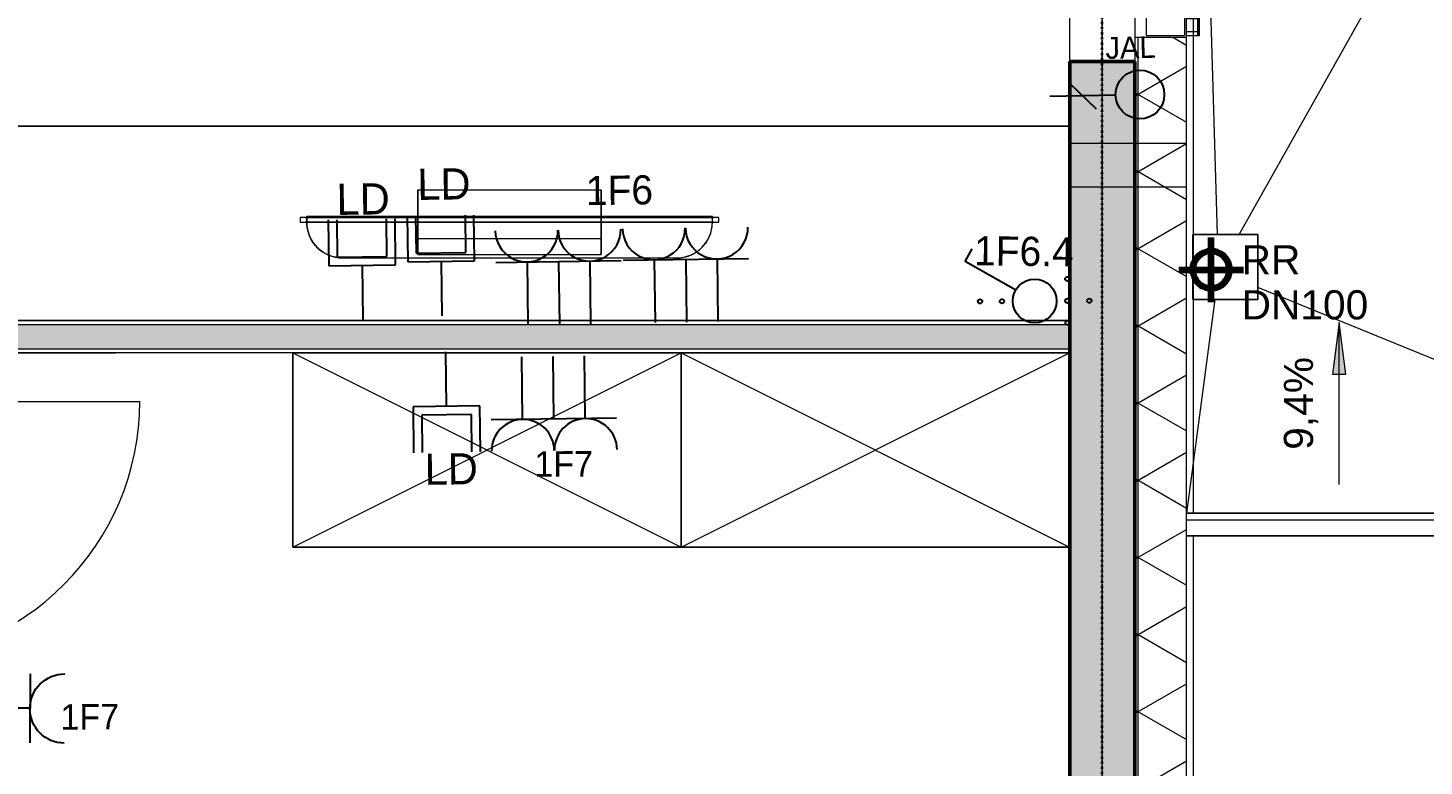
# Model space of a CAD drawing. Header units: metres. Extents: x -17679 to 22565, y -12299 to 33430.
# Drawn here: x 8795 to 13109, y 15651 to 17930 of the extents above; entities that cross this region are included whole.
import ezdxf
from ezdxf.enums import TextEntityAlignment as Align

# ---------------------------------------------------------------- set-up
doc = ezdxf.new("R2010")
doc.units = ezdxf.units.M
doc.linetypes.add('Strich Punkt Mittel', pattern=[0.015875, 0.00635, -0.004763, 0, -0.004763])
doc.linetypes.add('Verdeckt', pattern=[0.003, 0.002, -0.001])
doc.layers.get('0').update_dxf_attribs({"color": 252})
for name, color, linetype, lineweight in [('A-DETL-GENF_', 92, 'Continuous', 13), ('A-DETL-MBND', 5, 'Continuous', 5), ('A-FLOR-HRAL', 11, 'Continuous', 5), ('A_Decken', 8, 'Continuous', 13), ('A_Durchbruch', 7, 'Verdeckt', 5), ('A_Gelaender', 7, 'Continuous', 13), ('A_Moebel', 6, 'Continuous', 13), ('A_Raeume', 7, 'Continuous', 13), ('A_Raeume_', 7, 'Continuous', 5), ('A_Raster_', 1, 'Continuous', 9), ('A_Tueren', 31, 'Continuous', 13), ('A_Waende', 7, 'Continuous', 13), ('G-ANNO-DIMS_', 111, 'Continuous', 9), ('P-PIPE', 3, 'Continuous', 5), ('P-PIPE-CNTR', 3, 'Continuous', 5), ('P-PIPE-IDEN_', 2, 'Continuous', 9)]:
    doc.layers.add(name, color=color, linetype=linetype, lineweight=lineweight)
doc.layers.add('E_Steckdose+Schalter', color=150, linetype='Continuous', true_color=0x0b6cf4)
doc.layers.add('ET_NACHRTECH', color=92, linetype='Continuous', true_color=0x00d100)
doc.layers.add('ET_LEGENDE - Wohnung$0$800_KO_HI____L', color=130, linetype='Continuous')
doc.styles.add('Arial_2', font='arial.ttf', dxfattribs={"height": 0.09})
doc.styles.add('ET_LEGENDE - Wohnung$0$ROMANS', font='romans.shx', dxfattribs={"width": 0.6})

# ---------------------------------------------------------------- blocks, each defined once
blk = doc.blocks.new('*U552')
for p, q in [((-125.3, 0), (125.3, 0)), ((0, 0), (0, -125))]:
    blk.add_line(p, q)
for centre in [(-62.8, 62.6), (62.5, 62.5)]:
    blk.add_arc(centre, 62.5, 180, 0)
at = {"layer": 'ET_LEGENDE - Wohnung$0$800_KO_HI____L'}
for p, q in [((-62.8, 0.1), (-62.8, -124.9)), ((62.5, 0), (62.5, -125))]:
    blk.add_line(p, q, dxfattribs=at)
at = {"style": 'ET_LEGENDE - Wohnung$0$ROMANS', "width": 0.8, "flags": 1}
for tag, p in [('RAUMBUCHNUMMER', (0, -425)), ('ANLAGE', (0, -595.4)), ('TEILANLAGE_NR', (0, -755.5)), ('KOMPONENTE', (0, -901.3)), ('KOMPONENTE_NR', (0, -1063.3)), ('BEZEICHNUNG', (0, -1205.6)), ('TYP', (0, -1346.7)), ('HERSTELLER', (0, -1514.1)), ('MODEL', (0, -1677.3)), ('LEISTUNG_MAX', (0, -1851.5)), ('SPEZIFISCH_1', (0, -2012.8)), ('SPEZIFISCH_2', (0, -2200)), ('SPEZIFISCH_3', (0, -2374.2)), ('SPEZIFISCH_4', (0, -2548.5)), ('SPEZIFISCH_5', (0, -2722.7)), ('GEWERKE_CODE', (0, -2897)), ('LV_POS', (0, -3071.2)), ('ZAEHLER', (0, -3245.5)), ('PLATZHALTER_1', (0, -3419.7)), ('PLATZHALTER_2', (0, -3594)), ('PLATZHALTER_3', (0, -3768.2)), ('JOBLISTE_VDMA', (0, -3942.5))]:
    blk.add_attdef(tag, text='', height=100, dxfattribs=at).set_placement(p, align=Align.MIDDLE)
blk = doc.blocks.new('*U544')
for p, q in [((-62.5, 85.9), (-62.5, 0)), ((-46.5, 85.9), (-46.5, 16)), ((46.5, 16), (46.5, 85.9)), ((62.5, 0), (62.5, 85.9)), ((-62.5, 0), (62.5, 0)), ((-46.5, 16), (46.5, 16)), ((0, 0), (0, -101.6))]:
    blk.add_line(p, q)
at = {"style": 'ET_LEGENDE - Wohnung$0$ROMANS', "width": 0.8, "flags": 1}
for tag, p in [('RAUMBUCHNUMMER', (0, -334.5)), ('ANLAGE', (0, -505)), ('TEILANLAGE_NR', (0, -665)), ('KOMPONENTE', (0, -810.9)), ('KOMPONENTE_NR', (0, -972.8)), ('BEZEICHNUNG', (0, -1115.1)), ('TYP', (0.8, -1261.8)), ('HERSTELLER', (0, -1423.6)), ('MODEL', (0, -1586.8)), ('LEISTUNG_MAX', (0, -1761)), ('SPEZIFISCH_1', (0, -1935.3)), ('SPEZIFISCH_2', (0, -2109.5)), ('SPEZIFISCH_3', (0, -2283.8)), ('SPEZIFISCH_4', (0, -2458)), ('SPEZIFISCH_5', (0, -2632.3)), ('GEWERKE_CODE', (0, -2806.5)), ('LV_POS', (0, -2980.8)), ('ZAEHLER', (0, -3155)), ('PLATZHALTER_1', (0, -3329.3)), ('PLATZHALTER_2', (0, -3503.5)), ('PLATZHALTER_3', (0, -3677.8)), ('JOBLISTE_VDMA', (0, -3852)), ('ET_SPEZIFISCH_1', (0, -4026.3)), ('ET_SPEZIFISCH_2', (0, -4200.5)), ('ET_SPEZIFISCH_3', (0, -4374.8)), ('ET_SPEZIFISCH_4', (0, -4549)), ('ET_SPEZIFISCH_5', (0, -4723.3)), ('ET_SPEZIFISCH_6', (0, -4897.5)), ('ET_SPEZIFISCH_7', (0, -5071.8))]:
    blk.add_attdef(tag, text='', height=100, dxfattribs=at).set_placement(p, align=Align.TOP_CENTER)
blk = doc.blocks.new('*U553')
for p, q in [((62.5, 0), (-62.5, 0)), ((0, 0), (0, -125))]:
    blk.add_line(p, q)
blk.add_arc((0, 62.5), 62.5, 180, 0)
at = {"style": 'ET_LEGENDE - Wohnung$0$ROMANS', "width": 0.8, "flags": 1}
for tag, p in [('RAUMBUCHNUMMER', (0, -425)), ('ANLAGE', (0, -595.4)), ('TEILANLAGE_NR', (0, -755.5)), ('KOMPONENTE', (0, -901.3)), ('KOMPONENTE_NR', (0, -1063.3)), ('BEZEICHNUNG', (0, -1205.6)), ('TYP', (0, -1346.7)), ('HERSTELLER', (0, -1514.1)), ('MODEL', (0, -1677.3)), ('LEISTUNG_MAX', (0, -1851.5)), ('SPEZIFISCH_1', (0, -2012.8)), ('SPEZIFISCH_2', (0, -2200)), ('SPEZIFISCH_3', (0, -2374.2)), ('SPEZIFISCH_4', (0, -2548.5)), ('SPEZIFISCH_5', (0, -2722.7)), ('GEWERKE_CODE', (0, -2897)), ('LV_POS', (0, -3071.2)), ('ZAEHLER', (0, -3245.5)), ('PLATZHALTER_1', (0, -3419.7)), ('PLATZHALTER_2', (0, -3594)), ('PLATZHALTER_3', (0, -3768.2)), ('JOBLISTE_VDMA', (0, -3942.5)), ('ET_SPEZIFISCH_1', (0, -4116.7)), ('ET_SPEZIFISCH_2', (0, -4291)), ('ET_SPEZIFISCH_3', (0, -4465.2)), ('ET_SPEZIFISCH_4', (0, -4639.5)), ('ET_SPEZIFISCH_5', (0, -4813.7)), ('ET_SPEZIFISCH_6', (0, -4988)), ('ET_SPEZIFISCH_7', (0, -5162.2))]:
    blk.add_attdef(tag, text='', height=100, dxfattribs=at).set_placement(p, align=Align.MIDDLE)
blk = doc.blocks.new('*U534')
for p, q in [((25, 43.3), (91.7, 158.8)), ((91.7, 158.8), (120.5, 142.1))]:
    blk.add_line(p, q)
blk.add_circle((0, 0), 50)
at = {"layer": 'ET_LEGENDE - Wohnung$0$800_KO_HI____L'}
for centre in [(0, 125), (0, 75), (-50, -75), (0, -75), (50, -75), (0, -125)]:
    blk.add_circle(centre, 5, dxfattribs=at)
at = {"style": 'ET_LEGENDE - Wohnung$0$ROMANS', "width": 0.6, "flags": 1}
for tag, p in [('RAUMBUCHNUMMER', (-0.2, -465.7)), ('ANLAGE', (-0.2, -615.7))]:
    blk.add_attdef(tag, text='', height=100, dxfattribs=at).set_placement(p, align=Align.MIDDLE)
for tag, p in [('TEILANLAGE_NR', (-0.2, -765.7)), ('KOMPONENTE', (-0.2, -915.7)), ('KOMPONENTE_NR', (-0.2, -1065.7)), ('BEZEICHNUNG', (-0.2, -1215.7)), ('TYP', (-0.2, -1365.7)), ('HERSTELLER', (-0.2, -1515.7)), ('MODEL', (-0.2, -1665.7)), ('LEISTUNG_MAX', (-0.2, -1815.7)), ('SPEZIFISCH_1', (-0.2, -1965.7)), ('SPEZIFISCH_2', (-0.2, -2115.7)), ('SPEZIFISCH_3', (-0.2, -2265.7)), ('SPEZIFISCH_4', (-0.2, -2415.7)), ('SPEZIFISCH_5', (-0.2, -2565.7)), ('GEWERKE_CODE', (-0.2, -2715.7)), ('LV_POS', (-0.2, -2865.7)), ('ZAEHLER', (-0.2, -3015.7)), ('PLATZHALTER_1', (-0.2, -3165.7)), ('PLATZHALTER_2', (-0.2, -3315.7)), ('PLATZHALTER_3', (-0.2, -3465.7)), ('JOBLISTE_VDMA', (-0.2, -3615.7)), ('ET_SPEZIFISCH_1', (-0.2, -3765.7)), ('ET_SPEZIFISCH_2', (-0.2, -3915.7)), ('ET_SPEZIFISCH_3', (-0.2, -4065.7)), ('ET_SPEZIFISCH_4', (-0.2, -4215.7)), ('ET_SPEZIFISCH_5', (-0.2, -4365.7)), ('ET_SPEZIFISCH_6', (-0.2, -4515.7)), ('ET_SPEZIFISCH_7', (-0.2, -4665.7))]:
    blk.add_attdef(tag, text='', height=100, dxfattribs=at).set_placement(p, align=Align.MIDDLE_CENTER)
blk = doc.blocks.new('*U541')
blk.add_line((0, 65), (0, 240))
at = {"linetype": 'Continuous', "ltscale": 0.125}
blk.add_line((35.4, 187.9), (-35.4, 117.1), dxfattribs=at)
blk.add_circle((0, 0), 65)
at = {"style": 'ET_LEGENDE - Wohnung$0$ROMANS', "width": 0.6, "flags": 1}
for tag, p in [('RAUMBUCHNUMMER', (0, -400)), ('ANLAGE', (0, -550))]:
    blk.add_attdef(tag, text='', height=100, dxfattribs=at).set_placement(p, align=Align.MIDDLE)
for tag, p in [('TEILANLAGE_NR', (0, -700)), ('KOMPONENTE', (0, -850)), ('KOMPONENTE_NR', (0, -1000)), ('BEZEICHNUNG', (0, -1150)), ('TYP', (0, -1300)), ('HERSTELLER', (0, -1450)), ('MODEL', (0, -1600)), ('LEISTUNG_MAX', (0, -1750)), ('SPEZIFISCH_1', (0, -1900)), ('SPEZIFISCH_2', (0, -2050)), ('SPEZIFISCH_3', (0, -2200)), ('SPEZIFISCH_4', (0, -2350)), ('SPEZIFISCH_5', (0, -2500)), ('GEWERKE_CODE', (0, -2650)), ('LV_POS', (0, -2800)), ('ZAEHLER', (0, -2950)), ('PLATZHALTER_1', (0, -3100)), ('PLATZHALTER_2', (0, -3250)), ('PLATZHALTER_3', (0, -3400)), ('JOBLISTE_VDMA', (0, -3550)), ('ET_SPEZIFISCH_1', (0, -3700)), ('ET_SPEZIFISCH_2', (0, -3850)), ('ET_SPEZIFISCH_3', (0, -4000)), ('ET_SPEZIFISCH_4', (0, -4150)), ('ET_SPEZIFISCH_5', (0, -4300)), ('ET_SPEZIFISCH_6', (0, -4450)), ('ET_SPEZIFISCH_7', (0, -4600))]:
    blk.add_attdef(tag, text='', height=100, dxfattribs=at).set_placement(p, align=Align.MIDDLE_CENTER)
blk = doc.blocks.new('Geländer - Geländer-3753499-263_PP_03DG_BT2')
at = {"layer": 'A_Gelaender', "lineweight": 5}
blk.add_line((-4.7276, 80.6749), (-6.5088, 81.4179), dxfattribs=at)
blk = doc.blocks.new('Typ des oberen Holms - Oberer Geländerholm_Innen_-3753556-263_PP_03DG_BT2')
at = {"layer": 'A_Gelaender', "lineweight": 5}
for p, q in [((-6.5165, 81.3994), (-4.7168, 80.6487)), ((-4.6899, 80.5833), (-6.5358, 81.3533))]:
    blk.add_line(p, q, dxfattribs=at)
blk = doc.blocks.new('Typ des oberen Holms - Oberer Geländerholm_Innen_-V4-263_PP_03DG_BT2')
at = {"layer": 'A_Gelaender', "lineweight": 5}
for p, q in [((-6.5165, 81.3994), (-4.7168, 80.6487)), ((-6.5358, 81.3533), (-4.6899, 80.5833))]:
    blk.add_line(p, q, dxfattribs=at)
blk = doc.blocks.new('UZ_D1 - SL_0800x2000_Zimmertür_Stahlzarge_GK-7175508-263_PP_03DG_BT2')
at = {"layer": 'A_Tueren', "lineweight": 5}
for p, q in [((-0.4, 0.06), (-0.46, 0.06)), ((-0.4, -0.06), (-0.4, 0.06)), ((0.4, 0.06), (0.46, 0.06)), ((0.4, -0.06), (0.4, 0.06)), ((-0.46, -0.06), (-0.4, -0.06)), ((0.46, -0.06), (0.4, -0.06)), ((0.4, -0.06), (0.4, -0.86))]:
    blk.add_line(p, q, dxfattribs=at)
blk.add_arc((0.4, -0.06), 0.8, 180, 270, dxfattribs=at)
blk = doc.blocks.new('Moeb_Schrank - Schrank_2m_60cm-3836540-263_PP_03DG_BT2')
at = {"layer": 'A_Moebel', "color": 8}
for p, q in [((0, 0), (1.2, -0.6)), ((0, -0.6), (1.2, 0)), ((1.2, 0), (0, 0)), ((0, 0), (0, -0.6)), ((0, -0.6), (0, 0)), ((0, 0), (1.2, 0)), ((1.2, -0.6), (1.2, 0)), ((1.2, 0), (1.2, -0.6)), ((0, -0.6), (1.2, -0.6)), ((1.2, -0.6), (0, -0.6))]:
    blk.add_line(p, q, dxfattribs=at)
blk = doc.blocks.new('Moeb_Schrank - Schrank_2m_60cm-V34-263_PP_03DG_BT2')
at = {"layer": 'A_Moebel', "color": 8}
for p, q in [((0, 0), (1.2, -0.6)), ((0, -0.6), (1.2, 0)), ((1.2, 0), (0, 0)), ((0, 0), (0, -0.6)), ((0, -0.6), (0, 0)), ((0, 0), (1.2, 0)), ((1.2, -0.6), (1.2, 0)), ((1.2, 0), (1.2, -0.6)), ((0, -0.6), (1.2, -0.6)), ((1.2, -0.6), (0, -0.6))]:
    blk.add_line(p, q, dxfattribs=at)
blk = doc.blocks.new('Moeb_TV - 48 Zoll-V37-263_PP_03DG_BT2')
at = {"layer": 'A_Moebel', "lineweight": 5}
for p, q in [((0.5126, 0.0585), (-0.5205, 0.0585)), ((0.5126, 0.0585), (-0.5205, 0.0585)), ((-0.2872, -0.0015), (-0.2872, 0.0485)), ((-0.2872, 0.0485), (-0.2872, -0.0515)), ((0.2793, 0.0485), (-0.2872, 0.0485)), ((0.2793, 0.0485), (0.2793, -0.0015)), ((0.2793, -0.0515), (0.2793, 0.0485)), ((-0.2872, -0.0515), (-0.2872, -0.0015)), ((0.2793, -0.0015), (-0.2872, -0.0015)), ((0.2793, -0.0015), (0.2793, -0.0515)), ((-0.6505, -0.0515), (-0.6505, -0.0665)), ((-0.6355, -0.0515), (-0.6505, -0.0515)), ((-0.6355, -0.0515), (-0.6505, -0.0515)), ((-0.6505, -0.0665), (-0.6355, -0.0665)), ((-0.6505, -0.0665), (-0.6355, -0.0665)), ((-0.6305, -0.0515), (-0.6355, -0.0515)), ((-0.6355, -0.0515), (0.6276, -0.0515)), ((0.6276, -0.0665), (-0.6355, -0.0665)), ((-0.6355, -0.0665), (-0.6305, -0.0665)), ((0.6226, -0.0515), (-0.6305, -0.0515)), ((-0.6305, -0.0515), (0.6226, -0.0515)), ((-0.6305, -0.0515), (-0.6305, -0.0665)), ((-0.6305, -0.0515), (-0.6305, -0.0665)), ((-0.2872, -0.0515), (-0.6305, -0.0515)), ((0.6226, -0.0515), (-0.6305, -0.0515)), ((-0.6305, -0.0515), (0.6226, -0.0515)), ((-0.6305, -0.0515), (-0.6305, -0.0665)), ((-0.6305, -0.0515), (-0.6305, -0.0665)), ((-0.6305, -0.0515), (0.6226, -0.0515)), ((0.6226, -0.0515), (-0.6305, -0.0515)), ((-0.6305, -0.0665), (-0.6305, -0.0695)), ((-0.6305, -0.0665), (-0.6305, -0.0695)), ((-0.6305, -0.0665), (-0.5705, -0.0665)), ((-0.5705, -0.0665), (-0.6305, -0.0665)), ((-0.6305, -0.0665), (0.6226, -0.0665)), ((0.6226, -0.0695), (-0.6305, -0.0695)), ((-0.6305, -0.0695), (-0.5705, -0.0695)), ((-0.5705, -0.0665), (0.5626, -0.0665)), ((0.5626, -0.0665), (-0.5705, -0.0665)), ((-0.5705, -0.0695), (-0.5705, -0.0665)), ((-0.5705, -0.0665), (-0.5705, -0.0695)), ((-0.5705, -0.0665), (0.5626, -0.0665)), ((0.5626, -0.0665), (-0.5705, -0.0665)), ((-0.5705, -0.0695), (0.5626, -0.0695)), ((-0.5705, -0.0695), (0.5626, -0.0695)), ((0.5626, -0.0695), (-0.5705, -0.0695)), ((-0.2872, -0.0515), (-0.2872, -0.0665)), ((-0.2872, -0.0665), (-0.2872, -0.0515)), ((-0.2872, -0.0515), (0.2793, -0.0515)), ((-0.2872, -0.0515), (0.2793, -0.0515)), ((0.2793, -0.0515), (-0.2872, -0.0515)), ((-0.2872, -0.0665), (-0.2872, -0.0695)), ((-0.2872, -0.0695), (-0.2872, -0.0665)), ((-0.2872, -0.0695), (-0.2872, -0.1515)), ((-0.2872, -0.1515), (-0.2872, -0.0695)), ((0.2793, -0.0515), (0.2793, -0.0665)), ((0.2793, -0.0665), (0.2793, -0.0515)), ((0.6226, -0.0515), (0.2793, -0.0515)), ((0.2793, -0.0665), (0.2793, -0.0695)), ((0.2793, -0.0695), (0.2793, -0.0665)), ((0.2793, -0.0695), (0.2793, -0.1515)), ((0.2793, -0.1515), (0.2793, -0.0695)), ((0.5626, -0.0665), (0.5626, -0.0695)), ((0.5626, -0.0665), (0.5626, -0.0695)), ((0.5626, -0.0665), (0.6226, -0.0665)), ((0.6226, -0.0665), (0.5626, -0.0665)), ((0.5626, -0.0695), (0.6226, -0.0695)), ((0.6226, -0.0665), (0.6226, -0.0515)), ((0.6226, -0.0515), (0.6226, -0.0665)), ((0.6276, -0.0515), (0.6226, -0.0515)), ((0.6226, -0.0665), (0.6226, -0.0515)), ((0.6226, -0.0515), (0.6226, -0.0665)), ((0.6226, -0.0695), (0.6226, -0.0665)), ((0.6226, -0.0665), (0.6226, -0.0695)), ((0.6226, -0.0665), (0.6276, -0.0665)), ((0.6426, -0.0515), (0.6276, -0.0515)), ((0.6426, -0.0515), (0.6276, -0.0515)), ((0.6276, -0.0665), (0.6426, -0.0665)), ((0.6276, -0.0665), (0.6426, -0.0665)), ((0.6426, -0.0665), (0.6426, -0.0515)), ((0.2793, -0.1515), (-0.2872, -0.1515)), ((0.2793, -0.1515), (-0.2872, -0.1515))]:
    blk.add_line(p, q, dxfattribs=at)
for centre, start, end in [((-0.5205, -0.0515), 90, 180), ((0.5126, -0.0515), 0, 90)]:
    blk.add_arc(centre, 0.11, start, end, dxfattribs=at)
for points in [[(-0.5205, 0.0585), (-0.5254, 0.0585), (-0.535, 0.0579), (-0.549, 0.0551), (-0.5604, 0.0512), (-0.5692, 0.0473), (-0.5755, 0.0439), (-0.5816, 0.0401), (-0.5875, 0.0359), (-0.5931, 0.0313), (-0.5983, 0.0264), (-0.6032, 0.0211), (-0.6078, 0.0156), (-0.612, 0.0097), (-0.617, 0.0015), (-0.6224, -0.0092), (-0.6286, -0.0275), (-0.6304, -0.0419), (-0.6305, -0.0515)], [(0.5126, 0.0585), (0.5174, 0.0585), (0.527, 0.0579), (0.5411, 0.0551), (0.5525, 0.0512), (0.5613, 0.0473), (0.5676, 0.0439), (0.5737, 0.0401), (0.5796, 0.0359), (0.5851, 0.0313), (0.5904, 0.0264), (0.5953, 0.0211), (0.5999, 0.0156), (0.6041, 0.0097), (0.6092, 0.0015), (0.6145, -0.0092), (0.6207, -0.0275), (0.6226, -0.0419), (0.6226, -0.0515)]]:
    blk.add_open_spline(points, degree=3, knots=[0, 0, 0, 0, 0.083333, 0.166667, 0.25, 0.291667, 0.333333, 0.375, 0.416667, 0.458333, 0.5, 0.541667, 0.583333, 0.625, 0.666667, 0.75, 0.833333, 1, 1, 1, 1], dxfattribs=at)
blk = doc.blocks.new('Moeb_Schrank - Sideboard_50cm-11538946-263_PP_03DG_BT2')
at = {"layer": 'A_Moebel', "color": 8}
for p, q in [((3.7844, 0.6), (0, 0.6)), ((0, 0.6), (0, 0)), ((0, 0), (0, 0.6)), ((0, 0.6), (3.7844, 0.6)), ((3.7844, 0.6), (3.7844, 0)), ((3.7844, 0), (0, 0))]:
    blk.add_line(p, q, dxfattribs=at)
blk = doc.blocks.new('HLS_Rigol - 20x8cm-9179598-263_PP_03DG_BT2')
at = {"layer": 'A-DETL-MBND'}
h = blk.add_hatch(dxfattribs=at)
h.set_pattern_fill('FP_100', color=256, style=0, pattern_type=2)
h.set_pattern_definition([(270, (0, 0.6096), (0.04, 0), [])])
h.paths.add_polyline_path([(0, -0.095), (1.62, -0.095), (1.62, -0.0596), (0, -0.0597), (0, -0.0935)])
for p, q in [((0, -0.095), (0, -0.0596)), ((1.62, -0.0596), (1.62, -0.095)), ((0, -0.095), (1.62, -0.095)), ((0, -0.097), (0, -0.095)), ((0, -0.1), (0, -0.097)), ((0, -0.097), (1.62, -0.097)), ((0, -0.1), (1.62, -0.1)), ((0, -0.1), (1.62, -0.1)), ((1.62, -0.095), (1.62, -0.097)), ((1.62, -0.097), (1.62, -0.1))]:
    blk.add_line(p, q, dxfattribs=at)
blk = doc.blocks.new('Allg_Rollladenkasten - 0130x0270-10446602-263_PP_03DG_BT2')
at = {"layer": 'A_Durchbruch'}
for p, q in [((-0.81, -0.0743), (-0.81, -0.2343)), ((0.81, -0.0743), (-0.81, -0.0743)), ((-0.805, -0.0793), (-0.805, -0.1993)), ((0.805, -0.0793), (-0.805, -0.0793)), ((0.805, -0.1993), (0.805, -0.0793)), ((0.81, -0.2343), (0.81, -0.0743)), ((-0.805, -0.1993), (0.805, -0.1993)), ((-0.81, -0.2343), (0.81, -0.2343)), ((-0.81, -0.2343), (0.81, -0.2343))]:
    blk.add_line(p, q, dxfattribs=at)
blk = doc.blocks.new('Allg_Nachströmöffnung1 - DN 135-V95-263_PP_03DG_BT2')
at = {"layer": 'A-DETL-GENF_', "linetype": 'Verdeckt', "lineweight": 5}
for points in [[(0.0575, -0.1), (0.125, 0), (0.0575, 0.0999), (0.0575, -0.0139)], [(0.125, 0), (0.1925, -0.1), (0.1924, 0.0999)]]:
    blk.add_hatch(color=256, dxfattribs=at).paths.add_polyline_path(points)
at = {"layer": 'A_Durchbruch'}
for p, q in [((0.0575, 0.1), (0.0575, -0.26)), ((0.1925, 0.1), (0.1925, -0.26))]:
    blk.add_line(p, q, dxfattribs=at)
blk = doc.blocks.new('Symbol_Schatten - Bodendurchbruch_Schatten-V117-263_PP_03DG_BT2')
at = {"layer": 'A-DETL-MBND'}
for p, q in [((0.1, 0.1), (-0.1, 0.1)), ((-0.1, 0.1), (-0.1, 0.0017)), ((-0.1, 0.0017), (-0.1, 0.1)), ((-0.1, 0.1), (0.1, 0.1)), ((0.1, -0.1), (0.1, 0.1)), ((0.1, 0.1), (0.1, -0.1)), ((-0.1, -0.0189), (-0.1, -0.1)), ((-0.1, -0.1), (-0.1, -0.0189)), ((-0.1, -0.1), (0.1, -0.1)), ((0.1, -0.1), (-0.1, -0.1))]:
    blk.add_line(p, q, dxfattribs=at)
blk = doc.blocks.new('6546546')
at = {"layer": 'A-DETL-GENF_', "lineweight": 5, "true_color": 0x636466}
h = blk.add_hatch(dxfattribs=at)
h.set_pattern_fill('FP_140', color=251, style=0, pattern_type=2)
h.set_pattern_definition([(89.998, (-85.848, 81.011), (-0.5, 1.75e-05), []), (179.998, (-85.848, 81.011), (-1.75e-05, -0.5), [])])
h.paths.add_polyline_path([(-39.8586, 49.5703), (-37.5789, 50.548), (-37.5788, 55.4685), (-39.8586, 55.4685), (-39.8586, 49.9275)])
h.paths.add_polyline_path([(-39.8538, 50.4573), (-39.8538, 50.4573), (-39.8538, 50.4671)])
h.paths.add_polyline_path([(-39.8538, 50.4671), (-39.8538, 50.4671), (-39.8538, 50.4747)])
h.paths.add_polyline_path([(-39.8538, 50.4747), (-39.8538, 50.4747), (-39.8538, 50.4794)])
h.paths.add_polyline_path([(-39.781, 51.8483), (-39.7537, 52.6771), (-39.7638, 52.6771), (-39.7638, 52.6842), (-39.7891, 52.7278), (-39.7783, 52.7278), (-39.7783, 52.7316), (-39.7638, 52.7278), (-39.7475, 52.7282), (-39.7345, 52.7317), (-39.7216, 52.7392), (-39.7106, 52.7506), (-39.7037, 52.7627), (-39.6998, 52.7771), (-39.6999, 52.7921), (-39.7038, 52.8065), (-39.7113, 52.8194), (-39.7218, 52.8299), (-39.7348, 52.8373), (-39.75, 52.8411), (-39.7641, 52.8411), (-39.7785, 52.8372), (-39.7785, 52.8411), (-39.781, 52.8411), (-39.781, 52.8568), (-39.8137, 52.8521), (-39.8387, 52.6771), (-39.8387, 52.8771), (-39.781, 52.8771), (-39.781, 52.9825), (-39.7568, 52.9646), (-39.7646, 53.1626), (-39.7696, 53.1738), (-39.7651, 53.1738), (-39.7874, 53.7402), (-39.4119, 53.2066), (-39.1271, 53.557), (-38.9861, 53.2908), (-38.9861, 53.1738), (-39.1094, 53.1738), (-39.1094, 52.1363), (-39.75, 51.8616)])
h.paths.add_polyline_path([(-37.2796, 59.6652), (-37.2647, 59.6652), (-37.2503, 59.6691), (-37.2374, 59.6766), (-37.2268, 59.6872), (-37.2194, 59.7001), (-37.2156, 59.7146), (-37.2156, 59.7295), (-37.2195, 59.7439), (-37.227, 59.7568), (-37.2376, 59.7673), (-37.2505, 59.7747), (-37.265, 59.7786), (-37.2799, 59.7785), (-37.2943, 59.7746), (-37.3072, 59.7671), (-37.3177, 59.7566), (-37.3251, 59.7436), (-37.329, 59.7292), (-37.3286, 59.7133), (-37.325, 59.6999), (-37.3175, 59.687), (-37.307, 59.6765), (-37.294, 59.669), (-37.2894, 59.6678)])
h.paths.add_polyline_path([(-37.3082, 60.5211), (-37.3082, 62.1411), (-37.3112, 62.1411), (-37.3112, 60.5211)])
h.paths.add_polyline_path([(-37.3132, 60.5211), (-37.3132, 62.1411), (-37.3486, 62.1411), (-37.3486, 60.5211), (-37.3147, 60.5211)])
h.paths.add_polyline_path([(-52.1584, 64.3116), (-52.1584, 64.3117), (-52.4008, 64.3117), (-52.4008, 64.3167), (-52.4283, 64.3167), (-52.4283, 64.3917), (-52.4197, 64.4217), (-52.4768, 64.4217), (-52.4683, 64.3917), (-52.4683, 64.3167), (-52.4958, 64.3167), (-52.4958, 64.3117), (-52.5885, 64.3117), (-52.5885, 71.7188), (-54.1385, 71.7188), (-54.1385, 64.3118), (-52.3575, 64.3116)])
h.paths.add_polyline_path([(-37.2484, 66.4389), (-37.2391, 66.4443), (-37.2285, 66.4549), (-37.2211, 66.4679), (-37.2173, 66.4823), (-37.2173, 66.4972), (-37.2212, 66.5116), (-37.2287, 66.5245), (-37.2393, 66.535), (-37.2484, 66.5403), (-37.2484, 66.4396)])
h.paths.add_polyline_path([(-53.4604, 66.482), (-53.0651, 67.7037), (-53.0696, 67.7203), (-53.381, 66.8513), (-53.3809, 69.3357), (-52.7786, 69.3357), (-52.7684, 69.4729), (-52.7684, 68.6209), (-52.7787, 68.5891), (-52.7787, 68.2027), (-52.7684, 68.2027), (-52.9434, 68.1777), (-52.9684, 68.0027), (-52.7684, 68.0027), (-52.7684, 66.5935), (-52.7727, 66.6095), (-52.7787, 66.6903), (-53.381, 66.6903)])
h.paths.add_polyline_path([(-37.2797, 73.3336), (-37.2647, 73.3336), (-37.2503, 73.3375), (-37.2374, 73.345), (-37.2269, 73.3556), (-37.2195, 73.3685), (-37.2157, 73.383), (-37.2157, 73.3979), (-37.2196, 73.4123), (-37.2271, 73.4252), (-37.2377, 73.4357), (-37.2506, 73.4431), (-37.265, 73.447), (-37.2799, 73.4469), (-37.2943, 73.443), (-37.3072, 73.4355), (-37.3178, 73.425), (-37.3252, 73.412), (-37.329, 73.3976), (-37.329, 73.3827), (-37.3251, 73.3683), (-37.3176, 73.3554), (-37.307, 73.3449), (-37.2941, 73.3374)])
h.paths.add_polyline_path([(-37.3078, 74.1124), (-37.3078, 75.7324), (-37.3108, 75.7324), (-37.3108, 74.1124)])
h.paths.add_polyline_path([(-37.3128, 74.1124), (-37.3128, 75.7324), (-37.3482, 75.7324), (-37.3482, 74.1124), (-37.3147, 74.1124)])
h.paths.add_polyline_path([(-50.9382, 76.0566), (-50.9381, 76.0567), (-50.938, 82.8798), (-53.9881, 82.8798), (-53.9879, 76.0567), (-50.9581, 76.0566)])
h.paths.add_polyline_path([(-53.8681, 76.0567), (-53.8681, 76.0567), (-53.8681, 76.1229)])
h.paths.add_polyline_path([(-53.9968, 76.1926), (-53.996, 76.1945), (-53.9947, 76.2093), (-53.994, 76.2349), (-53.9943, 76.2783), (-53.9953, 76.2992), (-53.9968, 76.3069), (-54.1181, 76.3064), (-54.1181, 76.1926), (-54.0077, 76.1926)])
h.paths.add_polyline_path([(-40.5681, 76.6564), (-37.5781, 76.6564), (-37.5779, 83.0094), (-40.5679, 83.0095), (-40.5681, 76.6565)])
h.paths.add_polyline_path([(-51.0823, 77.1967), (-51.9251, 77.1967), (-51.9043, 77.2082), (-51.6211, 78.6527), (-51.5329, 78.4952), (-51.0493, 78.4952), (-51.0634, 77.9422), (-51.0048, 77.846), (-51.0382, 77.846), (-51.0375, 77.7691), (-50.9581, 77.7691), (-51.0374, 77.7578), (-51.0367, 77.6836), (-51.0699, 77.6836), (-51.0703, 77.6691), (-51.0481, 77.6691), (-51.0481, 77.5213), (-51.0582, 77.5213), (-51.0315, 77.1967), (-51.0703, 77.1967)])
h.paths.add_polyline_path([(-40.5631, 77.5891), (-40.5631, 77.5891), (-40.5631, 77.5989)])
h.paths.add_polyline_path([(-40.5631, 77.5989), (-40.5631, 77.5989), (-40.5631, 77.6065)])
h.paths.add_polyline_path([(-40.5631, 77.6065), (-40.5631, 77.6065), (-40.5631, 77.6112)])
h.paths.add_polyline_path([(-40.4899, 80.6466), (-40.5028, 80.6391), (-40.4954, 80.6466)])
h.paths.add_polyline_path([(-40.4915, 79.7938), (-40.4756, 80.443), (-40.5351, 80.443), (-40.4743, 80.4959), (-40.4739, 80.5137), (-40.4943, 80.5137), (-40.5026, 80.5336), (-40.5026, 80.5411), (-40.4897, 80.541), (-40.4733, 80.5372), (-40.4603, 80.5372), (-40.4459, 80.5411), (-40.433, 80.5486), (-40.4225, 80.5592), (-40.4151, 80.5721), (-40.4113, 80.5866), (-40.4113, 80.6015), (-40.4162, 80.6176), (-40.4227, 80.6288), (-40.4333, 80.6393), (-40.4462, 80.6467), (-40.4606, 80.6506), (-40.4755, 80.6505), (-40.4899, 80.6466), (-40.4899, 80.6506), (-40.498, 80.6506), (-40.4981, 80.6922), (-40.523, 80.6887), (-40.548, 80.5137), (-40.548, 80.7137), (-40.4981, 80.7137), (-40.4982, 80.7524), (-40.4784, 80.7678), (-40.4993, 81.3024), (-39.6246, 81.3024), (-39.7192, 79.7938), (-40.4718, 79.7938)])
at = {"layer": 'A_Waende', "lineweight": 5, "true_color": 0x636466}
h = blk.add_hatch(dxfattribs=at)
h.set_pattern_fill('FP_19', color=251, angle=-157.36, style=0, pattern_type=2)
h.set_pattern_definition([(269.998, (-37.50842, 65.98198), (0.20637, -7.2e-06), []), (329.998, (-37.50842, 65.98198), (0.1031912, 0.178718), []), (29.998, (-37.50842, 65.98198), (-0.1031788, 0.1787253), [])])
h.paths.add_polyline_path([(-37.3488, 55.4684), (-37.3487, 56.5034), (-37.5087, 56.5034), (-37.5088, 55.4685), (-37.3858, 55.4685)])
h.paths.add_polyline_path([(-37.3487, 57.5534), (-37.3487, 57.5535), (-37.3486, 60.5211), (-37.5086, 60.5211), (-37.5086, 57.5535), (-37.3537, 57.5534)])
h.paths.add_polyline_path([(-37.3486, 62.1411), (-37.3486, 62.1411), (-37.3486, 62.2635)])
h.paths.add_polyline_path([(-37.3486, 62.1411), (-37.3486, 62.1411), (-37.3485, 63.3861), (-37.5085, 63.3861), (-37.5085, 62.1411), (-37.3536, 62.1411)])
h.paths.add_polyline_path([(-37.3535, 64.4361), (-37.3485, 64.4361), (-37.3484, 67.4037), (-37.5084, 67.4037), (-37.5079, 64.4361), (-37.3535, 64.4361)])
h.paths.add_polyline_path([(-37.3484, 69.0237), (-37.3484, 69.0237), (-37.3483, 70.2687), (-37.5083, 70.2687), (-37.5079, 69.0237), (-37.3534, 69.0237)])
h.paths.add_polyline_path([(-37.3483, 71.3187), (-37.3482, 74.1087), (-37.5082, 74.1087), (-37.5079, 71.3187), (-37.3533, 71.3187)])
h.paths.add_polyline_path([(-37.3482, 75.7287), (-37.3482, 75.7287), (-37.3482, 76.4963), (-37.5081, 76.4963), (-37.5079, 75.7287), (-37.3532, 75.7287)])
h = blk.add_hatch(dxfattribs=at)
h.set_pattern_fill('FP_2', color=251, style=0, pattern_type=2)
h.set_pattern_definition([(45, (0, 0), (-0.08980256, 0.08980256), []), (45, (0.0898, 0), (-0.08980256, 0.08980256), [0.0635, -0.03175])])
h.paths.add_polyline_path([(-37.5088, 55.8285), (-37.5088, 55.8285), (-37.5088, 56.4285), (-37.7087, 56.4285), (-37.7087, 55.8285)])
h.paths.add_polyline_path([(-37.5087, 57.6285), (-37.5086, 60.0586), (-37.7086, 60.0586), (-37.7086, 57.6285)])
h.paths.add_polyline_path([(-37.5086, 60.1936), (-37.5087, 60.4461), (-37.7086, 60.4461), (-37.7086, 60.1936), (-37.5086, 60.1936)])
h.paths.add_polyline_path([(-37.5086, 60.0586), (-37.5086, 60.1936), (-37.6086, 60.1261), (-37.5236, 60.0687)])
h.paths.add_polyline_path([(-37.7086, 60.0586), (-37.6086, 60.1261), (-37.7086, 60.1936), (-37.7086, 60.0685)])
h.paths.add_polyline_path([(-37.5086, 62.2161), (-37.5086, 63.3111), (-37.7085, 63.3111), (-37.7085, 62.2161), (-37.5086, 62.2161)])
h.paths.add_polyline_path([(-37.5085, 64.5111), (-37.5084, 66.9436), (-37.7084, 66.9436), (-37.7084, 64.5111)])
h.paths.add_polyline_path([(-37.5084, 67.0786), (-37.5085, 67.3287), (-37.7084, 67.3287), (-37.7084, 67.0786), (-37.5084, 67.0786)])
h.paths.add_polyline_path([(-37.5084, 66.9436), (-37.5084, 67.0786), (-37.6084, 67.0111), (-37.5236, 66.9538)])
h.paths.add_polyline_path([(-37.7084, 66.9436), (-37.7084, 66.9436), (-37.6084, 67.0111), (-37.7084, 67.0786), (-37.7084, 66.9511)])
h.paths.add_polyline_path([(-37.5084, 69.0987), (-37.5084, 69.0987), (-37.5084, 70.1937), (-37.7083, 70.1937), (-37.7083, 69.0987), (-37.6084, 69.0987)])
h.paths.add_polyline_path([(-37.5083, 71.3937), (-37.5082, 73.6462), (-37.7082, 73.6462), (-37.7082, 71.3937)])
h.paths.add_polyline_path([(-37.5082, 73.6462), (-37.5083, 74.0337), (-37.7082, 74.0337), (-37.7081, 73.6462), (-37.6082, 73.7137), (-37.5831, 73.6967)])
h.paths.add_polyline_path([(-37.6082, 73.7137), (-37.7081, 73.7812), (-37.5082, 73.7812), (-37.5842, 73.7299)])
h.paths.add_polyline_path([(-37.5082, 75.8037), (-37.5081, 76.2963), (-37.7081, 76.2963), (-37.7081, 75.8037), (-37.5082, 75.8037)])
h = blk.add_hatch(dxfattribs=at)
h.set_pattern_fill('FP_74', color=251, angle=-112.36, style=0, pattern_type=2)
h.set_pattern_definition([(44.998, (-39.5508, 73.13391), (0.1270123, 0.2539954), [0.02245, -0.15715]), (44.998, (-39.50292, 73.24505), (0.1270123, 0.2539954), [0.02245, -0.15715]), (44.998, (-39.4871, 73.13366), (0.1270123, 0.2539954), [0.02245, -0.15715]), (44.998, (-39.43922, 73.2448), (0.1270123, 0.2539954), [0.02245, -0.15715]), (71.563, (-39.534485, 73.149906), (0.1270184, 0.5079932), [0.0502, -0.35141]), (71.563, (-39.518238, 73.197288), (0.1270184, 0.5079932), [0.0502, -0.35141]), (71.563, (-39.47079, 73.149656), (0.1270184, 0.5079932), [0.0502, -0.35141]), (71.563, (-39.45547, 73.19742), (0.1270184, 0.5079932), [0.0502, -0.35141]), (134.998, (-39.5343, 73.244985), (0.1269946, -0.2540043), [0.02245, -0.15715]), (134.998, (-39.4871, 73.13366), (0.1269946, -0.2540043), [0.02245, -0.15715]), (134.998, (-39.47061, 73.244735), (0.1269946, -0.2540043), [0.02245, -0.15715]), (134.998, (-39.42341, 73.13341), (0.1269946, -0.2540043), [0.02245, -0.15715]), (108.433, (-39.518238, 73.197288), (0.12698295, -0.5080021), [0.0502, -0.35141]), (108.433, (-39.5031, 73.14997), (0.12698295, -0.5080021), [0.0502, -0.35141]), (108.433, (-39.45547, 73.19742), (0.12698295, -0.5080021), [0.0502, -0.35141]), (108.433, (-39.439406, 73.14972), (0.12698295, -0.5080021), [0.0502, -0.35141])])
h.paths.add_polyline_path([(-37.7082, 73.1462), (-37.7082, 73.2212), (-41.4051, 73.2213), (-41.4051, 73.1463), (-37.7097, 73.1462)])
at = {"layer": 'G-ANNO-DIMS_', "true_color": 0x636466}
blk.add_hatch(color=251, dxfattribs=at).paths.add_polyline_path([(-36.8763, 73.2272), (-36.8972, 73.0684), (-36.8554, 73.0684)])
at = {"layer": 'A_Decken', "color": 251, "true_color": 0x636466}
for p, q in [((-37.1856, 73.4989), (-35.4575, 76.5684)), ((-37.7082, 74.0337), (-37.7082, 75.8037)), ((-37.3078, 75.3054), (-37.2531, 73.4989)), ((-37.3482, 72.6384), (-37.3482, 74.1124)), ((-37.1282, 73.2989), (-37.1282, 73.4989)), ((-37.261, 73.2989), (-37.3482, 72.6384)), ((-37.3282, 73.2989), (-37.1282, 73.2989)), ((-35.4182, 72.6384), (-37.1282, 73.3357)), ((-37.7082, 73.1337), (-40.6575, 73.1338)), ((-35.4182, 72.6384), (-37.3482, 72.6384)), ((-35.4182, 72.6384), (-37.3482, 72.6384))]:
    blk.add_line(p, q, dxfattribs=at)
at = {"layer": 'A_Raeume', "color": 251, "linetype": 'Verdeckt', "true_color": 0x636466}
blk.add_line((-37.3482, 72.6384), (-35.4182, 72.6384), dxfattribs=at)
at = {"layer": 'A_Raeume_', "color": 251, "true_color": 0x636466, "flags": 128}
for points in [[(-37.3273, 72.6384), (-35.4182, 72.6384), (-35.4181, 76.6384), (-37.3273, 76.6384)], [(-37.7082, 73.2337), (-37.7081, 76.2963), (-40.8281, 76.2964), (-40.9281, 76.2964), (-44.9281, 76.2965), (-44.9282, 73.8965), (-43.1731, 73.8965), (-43.1731, 73.2338), (-41.5956, 73.2338), (-41.4426, 73.2338)], [(-37.7083, 69.6562), (-37.7082, 73.1337), (-41.3926, 73.1338), (-41.3926, 73.096), (-41.3927, 71.9354), (-41.3927, 71.9338), (-41.3927, 71.8838), (-41.3927, 69.7188), (-41.3927, 69.6563)]]:
    blk.add_lwpolyline(points, close=True, dxfattribs=at)
at = {"layer": 'A_Raster_', "color": 251, "linetype": 'Strich Punkt Mittel', "lineweight": 35, "true_color": 0x636466}
blk.add_line((-37.6095, 46.5266), (-37.6084, 85.4138), dxfattribs=at)
at = {"layer": 'A_Waende', "color": 251, "lineweight": 5, "true_color": 0x636466}
for p, q in [((-37.5082, 74.1087), (-37.5082, 74.0337)), ((-37.3483, 71.3187), (-37.3482, 72.6384))]:
    blk.add_line(p, q, dxfattribs=at)
at = {"layer": 'A_Waende', "color": 251, "lineweight": 50, "true_color": 0x636466}
for p, q in [((-37.7082, 74.0337), (-37.7083, 71.3937)), ((-37.5082, 74.0337), (-37.7082, 74.0337)), ((-37.5083, 71.3937), (-37.5082, 74.0337))]:
    blk.add_line(p, q, dxfattribs=at)
at = {"layer": 'A_Waende', "color": 251, "true_color": 0x636466}
for p, q in [((-37.7082, 73.2337), (-41.4926, 73.2338)), ((-41.4801, 73.2213), (-37.7082, 73.2212)), ((-41.4051, 73.1463), (-37.7082, 73.1462)), ((-41.3926, 73.1338), (-40.6575, 73.1338)), ((-37.3479, 69.4084), (-37.3479, 72.5684)), ((-37.3279, 72.5684), (-37.3279, 69.4084))]:
    blk.add_line(p, q, dxfattribs=at)
at = {"layer": 'G-ANNO-DIMS_', "color": 251, "true_color": 0x636466}
for p, q in [((-36.8763, 73.2272), (-36.8972, 73.0684)), ((-36.8554, 73.0684), (-36.8763, 73.2272)), ((-36.8763, 72.7272), (-36.8763, 73.2272)), ((-36.8972, 73.0684), (-36.8554, 73.0684))]:
    blk.add_line(p, q, dxfattribs=at)
at = {"layer": 'P-PIPE', "color": 251, "lineweight": 100, "true_color": 0x636466}
for p, q in [((-37.2714, 73.4474), (-37.2716, 73.4474)), ((-37.2731, 73.3331), (-37.2728, 73.3331))]:
    blk.add_line(p, q, dxfattribs=at)
for centre, start, end in [((-37.2723, 73.3903), 112.64, 202.64), ((-37.2723, 73.3903), 22.64, 112.64), ((-37.2721, 73.3903), 89.281, 97.64), ((-37.2721, 73.3903), 82.64, 89.281), ((-37.2721, 73.3903), 67.64, 82.64), ((-37.2721, 73.3903), 52.64, 67.64), ((-37.2721, 73.3903), 37.64, 52.64), ((-37.2721, 73.3903), 22.64, 37.64), ((-37.2723, 73.3903), 292.64, 22.64), ((-37.2721, 73.3903), 7.64, 22.64), ((-37.2721, 73.3903), 337.64, 352.64), ((-37.2721, 73.3903), 352.64, 7.64), ((-37.2723, 73.3903), 202.64, 292.64), ((-37.2721, 73.3903), 292.64, 307.64), ((-37.2721, 73.3903), 307.64, 322.64), ((-37.2721, 73.3903), 322.64, 337.64), ((-37.2721, 73.3903), 262.64, 269.281), ((-37.2721, 73.3903), 269.281, 277.64), ((-37.2721, 73.3903), 277.64, 292.64)]:
    blk.add_arc(centre, 0.0571, start, end, dxfattribs=at)
at = {"layer": 'P-PIPE-CNTR', "color": 251, "lineweight": 100, "true_color": 0x636466}
for p, q in [((-37.2723, 73.2903), (-37.2723, 73.4903)), ((-37.3723, 73.3903), (-37.1723, 73.3903))]:
    blk.add_line(p, q, dxfattribs=at)
at = {"layer": 'A-DETL-MBND', "color": 251, "true_color": 0x636466, "rotation": 89.99827587846505}
blk.add_blockref('HLS_Rigol - 20x8cm-9179598-263_PP_03DG_BT2', (-37.4078, 74.1124), dxfattribs=at)
at = {"layer": 'A-DETL-MBND', "color": 251, "true_color": 0x636466}
blk.add_blockref('Symbol_Schatten - Bodendurchbruch_Schatten-V117-263_PP_03DG_BT2', (-37.2282, 73.3989), dxfattribs=at)
at = {"layer": 'A-FLOR-HRAL', "color": 251, "true_color": 0x636466, "rotation": 22.64000000000043}
blk.add_blockref('Geländer - Geländer-3753499-263_PP_03DG_BT2', (0, 0), dxfattribs=at)
at = {"layer": 'A_Durchbruch', "color": 251, "true_color": 0x636466}
for name, p, rotation in [('Allg_Rollladenkasten - 0130x0270-10446602-263_PP_03DG_BT2', (-37.2739, 74.9187), 269.998275878465), ('Allg_Nachströmöffnung1 - DN 135-V95-263_PP_03DG_BT2', (-37.6082, 73.5887), 89.9982758784651)]:
    blk.add_blockref(name, p, dxfattribs=dict(at, rotation=rotation))
at = {"layer": 'A_Gelaender', "color": 251, "lineweight": 5, "true_color": 0x636466, "rotation": 22.64000000000043}
for name in ['Typ des oberen Holms - Oberer Geländerholm_Innen_-3753556-263_PP_03DG_BT2', 'Typ des oberen Holms - Oberer Geländerholm_Innen_-V4-263_PP_03DG_BT2']:
    blk.add_blockref(name, (0, 0), dxfattribs=at)
at = {"layer": 'A_Moebel', "color": 251, "true_color": 0x636466}
for name, p, rotation in [('Moeb_Schrank - Sideboard_50cm-11538946-263_PP_03DG_BT2', (-41.4926, 73.2338), 359.9982758785824), ('Moeb_TV - 48 Zoll-V37-263_PP_03DG_BT2', (-39.4438, 73.4855), 179.998275878371), ('Moeb_Schrank - Schrank_2m_60cm-3836540-263_PP_03DG_BT2', (-40.1098, 73.1338), 359.998275878371), ('Moeb_Schrank - Schrank_2m_60cm-V34-263_PP_03DG_BT2', (-38.9098, 73.1337), 359.998275878371)]:
    blk.add_blockref(name, p, dxfattribs=dict(at, rotation=rotation))
at = {"layer": 'A_Tueren', "color": 251, "true_color": 0x636466, "rotation": 89.99827587845579}
blk.add_blockref('UZ_D1 - SL_0800x2000_Zimmertür_Stahlzarge_GK-7175508-263_PP_03DG_BT2', (-41.4426, 72.5838), dxfattribs=at)
at = {"layer": 'G-ANNO-DIMS_', "color": 251, "true_color": 0x636466, "insert": (-37.0473, 72.8344), "char_height": 0.09, "width": 0.342666, "attachment_point": 1, "rotation": 90, "line_spacing_factor": 0.941778, "style": 'Arial_2'}
blk.add_mtext('9,4%', dxfattribs=at)
at = {"layer": 'P-PIPE-IDEN_', "color": 251, "true_color": 0x636466, "char_height": 0.09, "attachment_point": 1, "style": 'Arial_2'}
for s, insert, width in [('RR', (-37.1779, 73.466), 0.216456), ('DN100', (-37.1779, 73.3271), 0.468987)]:
    blk.add_mtext(s, dxfattribs=dict(at, insert=insert, width=width))

msp = doc.modelspace()

# ---------------------------------------------------------------- block references
at = {"xscale": 1000, "yscale": 1000, "zscale": 1000}
msp.add_blockref('6546546', (49723.1, -56206.7), dxfattribs=at)
at = {"layer": 'E_Steckdose+Schalter'}
for name, p, xscale, yscale, zscale, rotation in [('*U541', (12230.9, 17724.7), 1.15822503442624, 1.15822503442624, 1.15822503442624, 91.36110168650983), ('*U552', (10434.4, 17209.1), 1.54812079638531, 1.54812079638531, 1.54812079638531, 0.7794643135114543), ('*U552', (10827.7, 17215.8), 1.54812079638531, 1.54812079638531, 1.54812079638531, 0.7794643135114543), ('*U534', (11905.8, 17087.1), 1.35063184888113, 1.35063184888113, 1.35063184888113, 90.35829467527299), ('*U552', (10420.1, 16722.8), 1.54812079638531, 1.54812079638531, 1.54812079638531, 180.7794643135114), ('*U553', (8801.2, 15829.6), -1.709411511611679, 1.709411511611679, 1.70941151161168, 269.5670765846539)]:
    msp.add_blockref(name, p, dxfattribs=dict(at, xscale=xscale, yscale=yscale, zscale=zscale, rotation=rotation))
at = {"layer": 'ET_NACHRTECH', "xscale": 1.65267972838855, "yscale": 1.65267972838855, "zscale": 1.65267972838855}
for p, rotation in [((10071.8, 17209.3), 0.7794643135022433), ((9828, 17197.4), 0.7794643135022433), ((10088.2, 16762.1), 180.7794643135022)]:
    msp.add_blockref('*U544', p, dxfattribs=dict(at, rotation=rotation))

# ---------------------------------------------------------------- texts
at = {"color": 212}
for s, height, rotation, p in [('JAL', 67.36, 1.3611, (12125, 17834.6)), ('LD', 96.12, 0.7795, (9998.7, 17399.1)), ('1F6', 90.04, 0.7795, (10519.5, 17383)), ('LD', 96.12, 0.7795, (9749.3, 17352.8)), ('1F6.4', 90.04, 359.2205, (11717.9, 17197.8)), ('LD', 96.12, 0.7795, (10021.5, 16519.4)), ('1F7', 78.55, 0.1777, (10360.1, 16544.7)), ('1F7', 78.55, 0.1777, (8895.8, 15763.7))]:
    msp.add_text(s, height=height, rotation=rotation, dxfattribs=at).set_placement(p)

doc.saveas('drawing.dxf')
